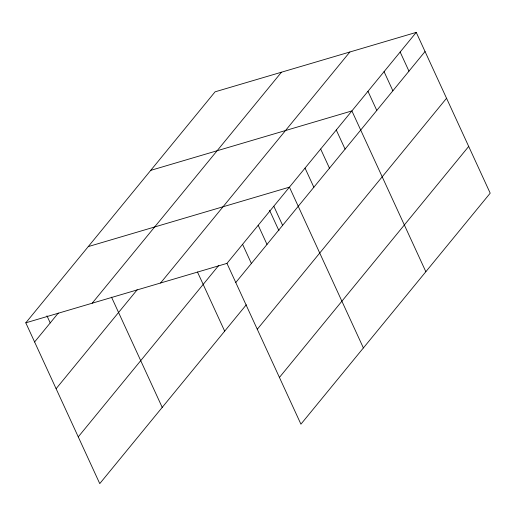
<?xml version="1.0" encoding="UTF-8"?>
<svg xmlns="http://www.w3.org/2000/svg" width="516" height="516" viewBox="0 0 516 516"><rect width="100%" height="100%" fill="white"/><g stroke="black" fill="none" stroke-linecap="round" stroke-linejoin="round"><path stroke-width="0.77" d="M246.3 304.775L99.756 483.615L25.8 322.822L215.075 91.829L416.244 32.385L490.2 193.178L300.925 424.171L226.969 263.379L416.244 32.385M34.604 341.966L58.282 313.077M92.183 303.208L281.459 72.214M56.109 388.709L137.204 289.74M160.579 282.994L349.861 52M78.258 436.871L218.765 265.392M235.773 282.529L425.049 51.529M257.271 329.273L446.546 98.272M279.427 377.428L468.702 146.434M150.724 170.364L351.893 110.921L425.848 271.719M88.262 246.596L289.431 187.153L363.387 347.945M25.8 322.822L226.969 263.379M400.158 52.019L408.962 71.163M384.065 71.653L392.876 90.803M367.979 91.287L376.783 110.437M336.277 129.98L345.081 149.124M320.662 149.04L329.466 168.184M305.046 168.093L313.851 187.244M273.815 206.207L282.62 225.357M269.546 210.257L278.956 230.71M258.2 225.266L267.004 244.41M242.585 244.326L251.389 263.47M197.473 272.009L224.679 331.156M111.514 297.145L162.218 407.388M46.962 315.818L50.22 322.913"/></g></svg>
